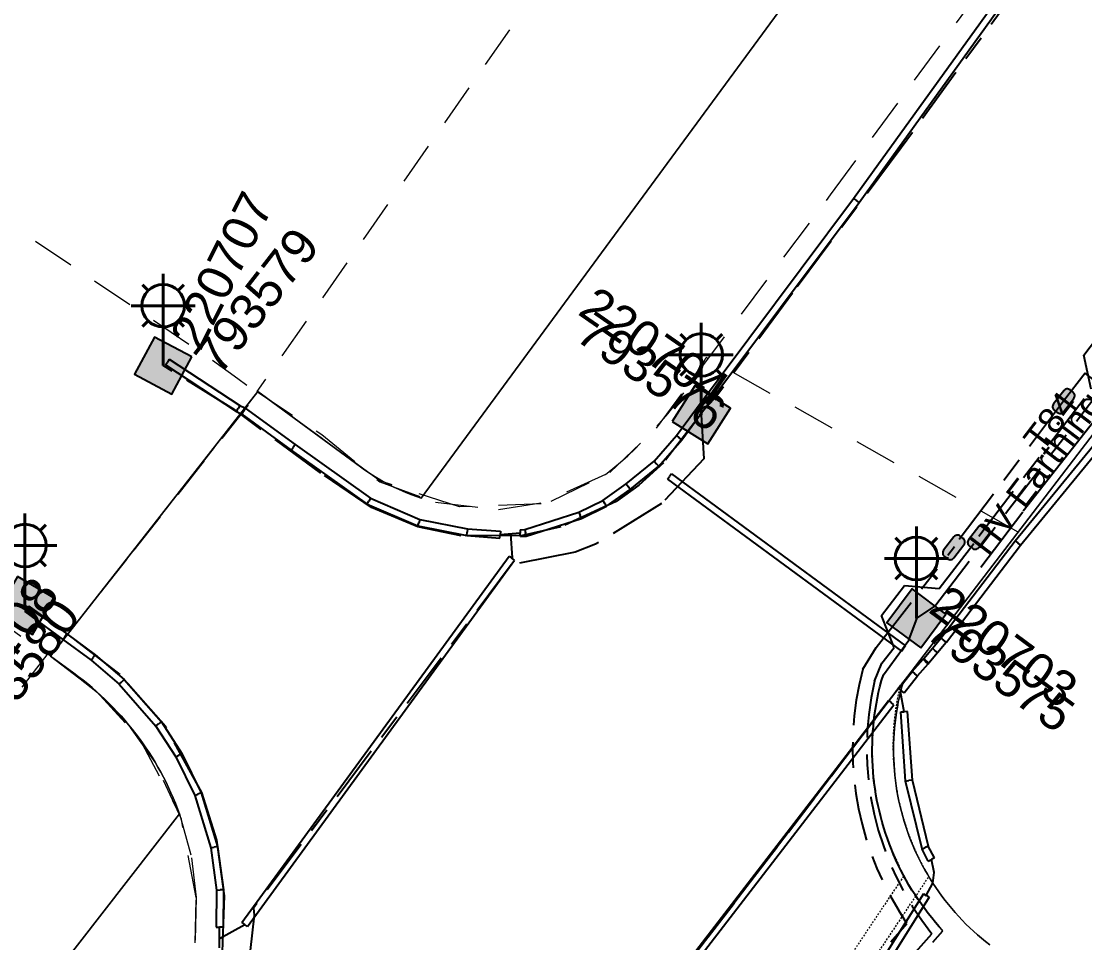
# Model space of a CAD drawing. Header units: metres. Extents: x 302931 to 308644, y 6253878 to 6257414.
# Drawn here: x 307155 to 307229.8, y 6254890.5 to 6254955.3 of the extents above; entities that cross this region are included whole.
import ezdxf
from ezdxf.enums import TextEntityAlignment as Align

# ---------------------------------------------------------------- set-up
doc = ezdxf.new("R2010")
doc.units = ezdxf.units.M
for name, pattern in [('Cable Exist UG', [8.2, 4, -1.2, 1.8, -1.2]), ('Dash', [5, 3, -2]), ('HIDDEN', [0.375, 0.25, -0.125]), ('HIDDEN2', [0.1875, 0.125, -0.0625])]:
    doc.linetypes.add(name, pattern=pattern)
doc.layers.get('0').update_dxf_attribs({"color": 6})
for name, color, linetype, lineweight in [('Cadastre Developer_SP_EXT', 9, 'Continuous', 5), ('Cadastre Land Parcels_SP_EXT', 9, 'Continuous', 5), ('Cadastre Other Property_SP_EXT', 9, 'HIDDEN', 5), ('Cadastre Roads_SP_EXT', 9, 'Continuous', 5)]:
    doc.layers.add(name, color=color, linetype=linetype, lineweight=lineweight)
for name, color, linetype in [('Duct_SP_EXT', 7, 'Continuous'), ('Equip_HV_EXT', 7, 'Continuous'), ('Equip_LV_EXT', 7, 'Continuous'), ('Equip_SP_SL_EXT', 7, 'Continuous'), ('Mains_HV_EXT', 7, 'Continuous'), ('Mains_LV_EXT', 7, 'Continuous'), ('Mains_SL_EXT', 7, 'Continuous'), ('SupportsUG_SP_LV_SL_EXT', 7, 'Continuous'), ('Trench_SP_EXT', 7, 'Continuous')]:
    doc.layers.add(name, color=color, linetype=linetype)
doc.styles.add('COLUMN_LABEL', font='arial.ttf')
doc.styles.add('iecARIAL', font='arial.ttf', dxfattribs={"height": 2})
doc.styles.add('POLE_LABEL', font='arial.ttf')
doc.styles.get("Standard").update_dxf_attribs({"font": 'arial.ttf'})
doc.linetypes.add('Cable E UG', pattern='A,6,-0.5,["E",Standard,S=1.7,R=0,X=0.5,Y=-1],-2.9', length=9.4)

# ---------------------------------------------------------------- blocks, each defined once
blk = doc.blocks.new('COLUMN_EXT')
blk.add_hatch(color=256).paths.add_polyline_path([(-1.485, 1.485), (-1.485, -1.485), (1.485, -1.485), (1.485, 1.485)])
blk.add_lwpolyline([(-1.485, -1.485), (1.485, -1.485), (1.485, 1.485), (-1.485, 1.485)], close=True)
for tag, height, style, flags, p in [('ASSET_NUM', 2.5, 'COLUMN_LABEL', 8, (2, 2)), ('STRUCTURE_PLANT_NUMBER', 0.2, 'POLE_LABEL', 9, (1.813, 0.031)), ('STREET_CODE', 0.2, 'COLUMN_LABEL', 9, (1.813, -0.2))]:
    blk.add_attdef(tag, text='', height=height, dxfattribs=dict(style=style, flags=flags)).set_placement(p, align=Align.MIDDLE_LEFT)
at = {"flags": 9}
for tag, p in [('OWNED_BY', (1.813, -0.6)), ('STATE', (1.813, -0.8)), ('COLUMN_TYPE', (1.813, -0.4)), ('USAGE', (1.813, -1)), ('LEGEND', (1.813, -1.2)), ('LOCATION', (1.813, -1.4)), ('STREETNAME', (1.813, -1.6)), ('SUBURB', (1.813, -1.8)), ('NOTES', (1.813, -2))]:
    blk.add_attdef(tag, text='', height=0.2, dxfattribs=at).set_placement(p, align=Align.MIDDLE_LEFT)
at = {"flags": 1}
blk.add_attdef('Z', (1.813, -2.351), '', height=0.2, dxfattribs=at)
blk = doc.blocks.new('SL_LANTERN_EXT')
at = {"lineweight": 40}
for p, q in [((0, 1.968), (0, 6.468)), ((-1.459, 5.676), (-1.061, 5.278)), ((1.458, 5.676), (1.06, 5.278)), ((-2.25, 4.218), (2.25, 4.218)), ((-1.459, 2.759), (-1.061, 3.157)), ((1.458, 2.759), (1.06, 3.157)), ((0, 0), (0, 2.721))]:
    blk.add_line(p, q, dxfattribs=at)
blk.add_circle((0, 4.218), 1.5, dxfattribs=at)
at = {"style": 'iecARIAL', "flags": 8}
blk.add_attdef('ASSET_NUM', (1.5, 1.5), '', height=2.5, dxfattribs=at)
for tag, p, height, flags in [('CONSTRUCTED_VOLTAGE', (0.981, -0.653), 0.2, 9), ('CONTROL_TYPE', (0.981, -0.853), 0.2, 9), ('OPERATING_VOLTAGE', (0.981, -1.653), 0.2, 9), ('LANTERN_PURPOSE', (0.981, -1.053), 0.2, 9), ('LANTERN_TYPE', (0.981, -1.253), 0.2, 9), ('NO_PHASES', (0.981, -1.453), 0.2, 9), ('LNUMBER', (2.181, -3.253), 2.5, 8), ('ORIENTATION', (0.981, -1.853), 0.2, 9), ('OWNED_BY', (0.981, -2.053), 0.2, 9), ('STATE', (0.981, -2.253), 0.2, 9), ('CEXIST', (0.981, -2.653), 0.2, 9), ('CNEW', (0.981, -2.853), 0.2, 9), ('CNUMBER', (0.981, -3.053), 0.2, 9), ('USAGE', (0.981, -2.453), 0.2, 9), ('CREMOVE', (0.981, -3.253), 0.2, 9), ('CREPLACE', (0.981, -3.453), 0.2, 9), ('LKINGHEIGHT', (0.981, -3.653), 0.2, 9), ('LBRACKET', (0.981, -3.853), 0.2, 9), ('LBRACKETVOCAB', (0.981, -4.053), 0.2, 9), ('LCATEGORY', (0.981, -4.253), 0.2, 9), ('LCHARGE1', (0.981, -4.453), 0.2, 9), ('LCHARGE1PERCENT', (0.981, -4.653), 0.2, 9), ('LCHARGE2', (0.981, -4.853), 0.2, 9), ('LCHARGE2PERCENT', (0.981, -5.053), 0.2, 9), ('LCHARGE3', (0.981, -5.253), 0.2, 9), ('LCHARGE3PERCENT', (0.981, -5.453), 0.2, 9), ('LEXIST', (0.981, -5.653), 0.2, 9), ('LLAMP', (0.981, -5.853), 0.2, 9), ('LLAMPVOCAB', (0.981, -6.053), 0.2, 9), ('LMAST', (0.981, -6.253), 0.2, 9), ('LMASTVOCAB', (0.981, -6.453), 0.2, 9), ('LNEW', (0.981, -6.653), 0.2, 9), ('LANTNUMBER', (0.981, -6.853), 0.2, 9), ('LOUTREACH', (0.981, -7.253), 0.2, 9), ('LOUTREACHVOCAB', (0.981, -7.453), 0.2, 9), ('LRATECODE', (0.981, -7.653), 0.2, 9), ('LREMOVE', (0.981, -7.853), 0.2, 9), ('LREPLACE', (0.981, -8.053), 0.2, 9), ('LTYPE', (0.981, -8.253), 0.2, 9), ('LTYPEVOCAB', (0.981, -8.453), 0.2, 9), ('LEGEND', (0.981, -8.653), 0.2, 9), ('LOCATION', (0.981, -8.853), 0.2, 9), ('NOTES', (0.981, -9.053), 0.2, 9), ('STREETNAME', (0.981, -9.253), 0.2, 9), ('SUBURB', (0.981, -9.453), 0.2, 1)]:
    blk.add_attdef(tag, p, '', height=height, dxfattribs=dict(flags=flags))
blk = doc.blocks.new('HV_STJ_EXT')
h = blk.add_hatch(color=256)
edge = h.paths.add_edge_path()
edge.add_ellipse((-0.586, 0.131), major_axis=(0.226, 0.226), ratio=1, start_angle=44.99996, end_angle=135)
edge.add_line((-0.906, 0.131), (-0.906, -0.131))
edge.add_ellipse((-0.586, -0.131), major_axis=(0.226, 0.226), ratio=1, start_angle=134.99996, end_angle=225)
edge.add_line((-0.586, -0.451), (0.586, -0.451))
edge.add_ellipse((0.586, -0.131), major_axis=(-0.226, 0.226), ratio=1, start_angle=134.99996, end_angle=225)
edge.add_line((0.906, -0.131), (0.906, 0.131))
edge.add_ellipse((0.586, 0.131), major_axis=(-0.226, 0.226), ratio=1, start_angle=224.99996, end_angle=315)
edge.add_line((0.586, 0.451), (-0.586, 0.451))
blk.add_lwpolyline([(-0.906, 0.131), (-0.906, -0.131, 0.414214), (-0.586, -0.451), (0.586, -0.451, 0.414214), (0.906, -0.131), (0.906, 0.131, 0.414214), (0.586, 0.451), (-0.586, 0.451, 0.414214)], format="xyb", close=True)
for tag, flags, p in [('ORIENTATION', 9, (1.5, 0)), ('Z', 1, (1.5, -0.8)), ('USAGE', 9, (1.5, -0.2)), ('LEGEND', 9, (1.5, -0.4)), ('NOTES', 9, (1.5, -0.6))]:
    blk.add_attdef(tag, text='', height=0.2, dxfattribs=dict(flags=flags)).set_placement(p, align=Align.MIDDLE_LEFT)
blk = doc.blocks.new('LV_STJ_EXT')
h = blk.add_hatch(color=256)
edge = h.paths.add_edge_path()
edge.add_ellipse((-0.586, 0.131), major_axis=(0.226, 0.226), ratio=1, start_angle=44.99996, end_angle=135)
edge.add_line((-0.906, 0.131), (-0.906, -0.131))
edge.add_ellipse((-0.586, -0.131), major_axis=(0.226, 0.226), ratio=1, start_angle=134.99996, end_angle=225)
edge.add_line((-0.586, -0.451), (0.586, -0.451))
edge.add_ellipse((0.586, -0.131), major_axis=(-0.226, 0.226), ratio=1, start_angle=134.99996, end_angle=225)
edge.add_line((0.906, -0.131), (0.906, 0.131))
edge.add_ellipse((0.586, 0.131), major_axis=(-0.226, 0.226), ratio=1, start_angle=224.99996, end_angle=315)
edge.add_line((0.586, 0.451), (-0.586, 0.451))
blk.add_lwpolyline([(-0.906, 0.131), (-0.906, -0.131, 0.414214), (-0.586, -0.451), (0.586, -0.451, 0.414214), (0.906, -0.131), (0.906, 0.131, 0.414214), (0.586, 0.451), (-0.586, 0.451, 0.414214)], format="xyb", close=True)
at = {"flags": 1}
blk.add_attdef('Z', (0, 0), '', height=0.2, dxfattribs=at)
at = {"flags": 9}
for tag, p in [('ORIENTATION', (0, 0)), ('USAGE', (0, -0.2)), ('LEGEND', (0, -0.4)), ('NOTES', (0, -0.6))]:
    blk.add_attdef(tag, text='', height=0.2, dxfattribs=at).set_placement(p, align=Align.MIDDLE_LEFT)

msp = doc.modelspace()

# ---------------------------------------------------------------- linework, layer by layer
at = {"layer": 'Cadastre Developer_SP_EXT', "linetype": 'Dash', "flags": 128}
msp.add_lwpolyline([(307273.176, 6255293.245), (307277.256, 6255322.961), (307270.431, 6255323.541), (307264.449, 6255324.246), (307260.329, 6255323.879), (307250.795, 6255322.81), (307239.233, 6255323.38), (307232.143, 6255324.287), (307188.667, 6255330.247), (307188.667, 6255330.247), (307187.223, 6255330.501), (307178.166, 6255331.764), (307171.668, 6255332.557), (307161.409, 6255334.186), (307149.234, 6255336.295), (307145.411, 6255338.605), (307141.202, 6255342.598), (307135.553, 6255347.787), (307129.68, 6255349.826), (307123.55, 6255350.479), (307115.224, 6255348.789), (307111.483, 6255346.255), (307107.272, 6255343.254), (307103.879, 6255339.134), (307100.904, 6255332.819), (307100.25, 6255326.908), (307101.489, 6255319.945), (307103.404, 6255315.65), (307107.016, 6255310.29), (307108.572, 6255302.078), (307108.465, 6255299.429), (307099.775, 6255234.621), (307098.81, 6255227.741), (307091.569, 6255171.984), (307089.034, 6255153.641), (307079.018, 6255079.297), (307074.914, 6255050.454), (307071.052, 6255020.403), (307069.965, 6255010.266), (307070.569, 6255000.852), (307072.379, 6254991.197), (307075.759, 6254981.663), (307080.224, 6254972.973), (307085.775, 6254965.128), (307093.138, 6254957.405), (307096.275, 6254954.267), (307102.793, 6254949.681), (307117.577, 6254939.122), (307155.383, 6254911.729), (307157.061, 6254910.656), (307157.061, 6254910.656), (307171.635, 6254929.125), (307170.226, 6254930.155), (307168.015, 6254931.748), (307141.051, 6254949.86), (307126.628, 6254959.275), (307116.008, 6254966.517), (307106.714, 6254973.397), (307100.681, 6254980.397), (307095.973, 6254988.361), (307092.112, 6254999.344), (307091.75, 6255011.654), (307092.595, 6255019.136), (307096.457, 6255047.98), (307104.663, 6255107.358), (307112.869, 6255169.27), (307121.077, 6255232.267), (307130.007, 6255297.317), (307130.732, 6255301.42), (307132.783, 6255306.247), (307136.887, 6255310.351), (307139.783, 6255312.282), (307143.887, 6255313.488), (307152.697, 6255313.247), (307172.489, 6255310.471), (307238.081, 6255302.083), (307245.564, 6255300.151), (307251.96, 6255297.014), (307260.04, 6255294.546), (307273.176, 6255293.245)], close=True, dxfattribs=at)
at = {"layer": 'Cadastre Developer_SP_EXT', "linetype": 'Dash'}
for points in [[(307240.597, 6255065.826, -0.108223), (307208.682, 6254983.157), (307208.682, 6254983.157), (307201.356, 6254971.646), (307192.2, 6254958.827), (307171.57, 6254929.255), (307171.57, 6254929.255), (307176.143, 6254926.228), (307176.143, 6254926.228), (307180.213, 6254922.91), (307184.136, 6254921.471), (307188.584, 6254920.947), (307192.289, 6254921.554), (307196.412, 6254923.552), (307199.682, 6254926.691), (307211.942, 6254943.106), (307224.343, 6254960.036), (307224.343, 6254960.036, 0.129274), (307269.714, 6255084.985)], [(307197.255, 6254882.918), (307209, 6254898.216), (307216.932, 6254908.67), (307217.304, 6254909.141), (307217.607, 6254909.494), (307218.026, 6254910.058), (307218.026, 6254910.058), (307225.157, 6254919.373), (307225.157, 6254919.373), (307203.199, 6254931.644), (307203.199, 6254931.644, -0.098098), (307196.092, 6254923.413), (307196.092, 6254923.413), (307191.569, 6254921.359), (307185.839, 6254921.138), (307180.213, 6254922.975), (307171.635, 6254929.257), (307157.049, 6254910.635), (307160.278, 6254908.15), (307163.285, 6254904.855), (307166.122, 6254899.537), (307166.967, 6254896.443), (307167.3, 6254893.659), (307167.213, 6254890.457)]]:
    msp.add_lwpolyline(points, format="xyb", dxfattribs=at)
msp.add_lwpolyline([(307070.29, 6254751.501), (307093.311, 6254784.988), (307124.182, 6254827.368), (307155.051, 6254867.13), (307164.983, 6254882.591), (307166.562, 6254886.992), (307167.213, 6254890.457), (307167.3, 6254893.659), (307166.256, 6254899.157), (307164.404, 6254903.172), (307162.537, 6254905.814), (307160.343, 6254908.053), (307156.852, 6254910.822), (307106.654, 6254845.812), (307073.43, 6254805.523), (307055.968, 6254781.757)], dxfattribs=at)
at = {"layer": 'Cadastre Land Parcels_SP_EXT', "linetype": 'Continuous'}
for points in [[(307137.212, 6254862.345), (307166.123, 6254899.538), (307165.983, 6254899.914), (307165.837, 6254900.289), (307165.683, 6254900.661), (307165.521, 6254901.028), (307165.353, 6254901.395), (307165.178, 6254901.757), (307164.995, 6254902.117), (307164.805, 6254902.472), (307164.608, 6254902.824), (307164.404, 6254903.173), (307164.194, 6254903.518), (307163.977, 6254903.858), (307163.753, 6254904.195), (307163.523, 6254904.527), (307163.285, 6254904.855), (307163.042, 6254905.179), (307162.793, 6254905.499), (307162.537, 6254905.813), (307162.275, 6254906.123), (307162.007, 6254906.428), (307161.732, 6254906.729), (307161.453, 6254907.023), (307161.167, 6254907.314), (307160.877, 6254907.598), (307160.58, 6254907.877), (307160.278, 6254908.15), (307159.971, 6254908.419), (307159.658, 6254908.682), (307159.34, 6254908.938), (307159.017, 6254909.188), (307158.69, 6254909.433), (307157.049, 6254910.636), (307171.635, 6254929.256), (307178.855, 6254923.96), (307179.135, 6254923.76), (307179.419, 6254923.566), (307179.708, 6254923.377), (307180, 6254923.196), (307180.298, 6254923.022), (307180.599, 6254922.855), (307180.905, 6254922.694), (307181.214, 6254922.54), (307181.526, 6254922.393), (307181.843, 6254922.251), (307182.162, 6254922.119), (307182.484, 6254921.993), (307182.809, 6254921.874), (307183.138, 6254921.761), (307210.016, 6254958.349)], [(307238.171, 6254936.368), (307217.082, 6254908.826), (307216.966, 6254908.487), (307216.873, 6254908.127), (307216.789, 6254907.766), (307216.713, 6254907.405), (307216.645, 6254907.04), (307216.583, 6254906.676), (307216.531, 6254906.309), (307216.486, 6254905.942), (307216.448, 6254905.574), (307216.419, 6254905.205), (307216.397, 6254904.836), (307216.384, 6254904.466), (307216.378, 6254904.097), (307216.38, 6254903.727), (307216.391, 6254903.357), (307216.409, 6254902.988), (307216.435, 6254902.619), (307216.469, 6254902.251), (307216.51, 6254901.884), (307216.561, 6254901.518), (307216.618, 6254901.153), (307216.683, 6254900.789), (307216.756, 6254900.427), (307216.838, 6254900.067), (307216.926, 6254899.707), (307217.023, 6254899.351), (307217.126, 6254898.996), (307217.238, 6254898.644), (307217.356, 6254898.293), (307217.483, 6254897.946), (307217.618, 6254897.602), (307217.758, 6254897.261), (307217.907, 6254896.922), (307218.063, 6254896.587), (307218.226, 6254896.255), (307218.396, 6254895.927), (307218.573, 6254895.602), (307218.757, 6254895.282), (307218.948, 6254894.966), (307219.147, 6254894.652), (307219.351, 6254894.344), (307219.561, 6254894.04), (307219.779, 6254893.741), (307220.003, 6254893.445), (307220.233, 6254893.157), (307220.468, 6254892.872), (307220.712, 6254892.591), (307220.96, 6254892.317), (307221.215, 6254892.048), (307221.475, 6254891.783), (307221.739, 6254891.525), (307222.011, 6254891.273), (307222.287, 6254891.025), (307222.569, 6254890.785), (307222.856, 6254890.549), (307223.148, 6254890.321)], [(307223.148, 6254890.321), (307222.856, 6254890.549), (307222.569, 6254890.785), (307222.287, 6254891.025), (307222.011, 6254891.273), (307221.739, 6254891.525), (307221.475, 6254891.783), (307221.215, 6254892.048), (307220.96, 6254892.317), (307220.712, 6254892.591), (307220.468, 6254892.872), (307220.233, 6254893.157), (307220.003, 6254893.445), (307219.779, 6254893.741), (307219.561, 6254894.04), (307219.351, 6254894.344), (307219.147, 6254894.652), (307218.948, 6254894.966), (307218.757, 6254895.282), (307218.573, 6254895.602), (307218.396, 6254895.927), (307218.226, 6254896.255), (307218.063, 6254896.587), (307217.907, 6254896.922), (307217.758, 6254897.261), (307217.618, 6254897.602), (307217.483, 6254897.946), (307217.356, 6254898.293), (307217.238, 6254898.644), (307217.126, 6254898.996), (307217.023, 6254899.351), (307216.926, 6254899.707), (307216.838, 6254900.067), (307216.756, 6254900.427), (307216.683, 6254900.789), (307216.618, 6254901.153), (307216.561, 6254901.518), (307216.51, 6254901.884), (307216.469, 6254902.251), (307216.435, 6254902.619), (307216.409, 6254902.988), (307216.391, 6254903.357), (307216.38, 6254903.727), (307216.378, 6254904.097), (307216.384, 6254904.466), (307216.397, 6254904.836), (307216.419, 6254905.205), (307216.448, 6254905.574), (307216.486, 6254905.942), (307216.531, 6254906.309), (307216.583, 6254906.676), (307216.645, 6254907.04), (307216.713, 6254907.405), (307216.789, 6254907.766), (307216.873, 6254908.127), (307216.966, 6254908.487), (307217.082, 6254908.826), (307191.196, 6254875.021)]]:
    msp.add_lwpolyline(points, dxfattribs=at)
at = {"layer": 'Cadastre Other Property_SP_EXT', "linetype": 'HIDDEN2'}
msp.add_lwpolyline([(307206.653, 6254876.802), (307218.856, 6254895.109), (307218.856, 6254895.109, -0.1957), (307216.842, 6254908.595), (307216.842, 6254908.595), (307214.994, 6254906.097), (307214.994, 6254906.097), (307214.954, 6254905.711), (307214.922, 6254905.307), (307214.899, 6254904.907), (307214.884, 6254904.505), (307214.878, 6254904.105), (307214.88, 6254903.702), (307214.892, 6254903.298), (307214.912, 6254902.898), (307214.94, 6254902.498), (307214.977, 6254902.098), (307215.022, 6254901.697), (307215.077, 6254901.299), (307215.139, 6254900.904), (307215.21, 6254900.509), (307215.289, 6254900.114), (307215.378, 6254899.722), (307215.474, 6254899.331), (307215.579, 6254898.944), (307215.691, 6254898.56), (307215.812, 6254898.177), (307215.941, 6254897.796), (307216.08, 6254897.416), (307217.077, 6254895.145), (307205.218, 6254877.397)], format="xyb", dxfattribs=at)
at = {"layer": 'Cadastre Roads_SP_EXT', "linetype": 'Continuous'}
for points in [[(307210.016, 6254958.349), (307183.138, 6254921.761), (307182.809, 6254921.874), (307182.484, 6254921.993), (307182.162, 6254922.119), (307181.843, 6254922.251), (307181.526, 6254922.393), (307181.214, 6254922.54), (307180.905, 6254922.694), (307180.599, 6254922.855), (307180.298, 6254923.022), (307180, 6254923.196), (307179.708, 6254923.377), (307179.419, 6254923.566), (307179.135, 6254923.76), (307178.855, 6254923.96), (307171.635, 6254929.256), (307157.049, 6254910.636), (307158.69, 6254909.433), (307159.017, 6254909.188), (307159.34, 6254908.938), (307159.658, 6254908.682), (307159.971, 6254908.419), (307160.278, 6254908.15), (307160.58, 6254907.877), (307160.876, 6254907.598), (307161.167, 6254907.314), (307161.453, 6254907.023), (307161.732, 6254906.729), (307162.007, 6254906.428), (307162.275, 6254906.123), (307162.537, 6254905.813), (307162.793, 6254905.499), (307163.042, 6254905.179), (307163.285, 6254904.855), (307163.522, 6254904.527), (307163.753, 6254904.195), (307163.977, 6254903.858), (307164.194, 6254903.517), (307164.404, 6254903.173), (307164.608, 6254902.824), (307164.805, 6254902.472), (307164.995, 6254902.117), (307165.178, 6254901.757), (307165.353, 6254901.395), (307165.522, 6254901.028), (307165.683, 6254900.661), (307165.837, 6254900.289), (307165.983, 6254899.914), (307166.123, 6254899.538), (307137.212, 6254862.345)], [(307191.196, 6254875.021), (307217.082, 6254908.826), (307238.171, 6254936.368), (307239.07, 6254937.575), (307239.964, 6254938.789), (307240.85, 6254940.006), (307241.731, 6254941.228), (307242.605, 6254942.455), (307243.473, 6254943.686), (307244.335, 6254944.922), (307245.19, 6254946.163), (307246.038, 6254947.407), (307246.878, 6254948.656), (307247.713, 6254949.911), (307248.541, 6254951.169), (307249.363, 6254952.43), (307250.178, 6254953.698), (307250.987, 6254954.968), (307251.788, 6254956.245)]]:
    msp.add_lwpolyline(points, dxfattribs=at)
at = {"layer": 'Duct_SP_EXT'}
for p, q in [((307213.566, 6254942.839), (307224.64, 6254958.225)), ((307213.953, 6254942.555), (307225.032, 6254957.947)), ((307202.507, 6254928.066), (307213.566, 6254942.839)), ((307202.891, 6254927.778), (307213.953, 6254942.555)), ((307213.566, 6254942.839), (307213.76, 6254942.697)), ((307213.953, 6254942.555), (307213.76, 6254942.697)), ((307165.139, 6254931.13), (307165.271, 6254931.33)), ((307165.403, 6254931.53), (307165.271, 6254931.33)), ((307165.403, 6254931.53), (307170.357, 6254928.269)), ((307165.139, 6254931.13), (307170.126, 6254927.846)), ((307170.126, 6254927.846), (307170.241, 6254928.057)), ((307170.126, 6254927.846), (307170.532, 6254927.666)), ((307170.357, 6254928.269), (307170.241, 6254928.057)), ((307170.357, 6254928.269), (307170.727, 6254928.104)), ((307170.508, 6254927.676), (307170.629, 6254927.885)), ((307170.532, 6254927.666), (307170.508, 6254927.676)), ((307170.508, 6254927.676), (307173.97, 6254925.137)), ((307170.532, 6254927.666), (307170.629, 6254927.885)), ((307170.727, 6254928.104), (307170.629, 6254927.885)), ((307170.75, 6254928.094), (307170.629, 6254927.885)), ((307170.727, 6254928.104), (307170.75, 6254928.094)), ((307170.75, 6254928.094), (307174.251, 6254925.526)), ((307201.093, 6254926.159), (307202.506, 6254928.065)), ((307201.467, 6254925.859), (307202.892, 6254927.779)), ((307202.506, 6254928.065), (307202.699, 6254927.922)), ((307202.507, 6254928.066), (307202.699, 6254927.922)), ((307202.891, 6254927.778), (307202.699, 6254927.922)), ((307202.892, 6254927.779), (307202.699, 6254927.922)), ((307199.53, 6254924.351), (307201.093, 6254926.159)), ((307201.093, 6254926.159), (307201.28, 6254926.009)), ((307174.251, 6254925.526), (307174.111, 6254925.332)), ((307174.251, 6254925.526), (307179.574, 6254921.757)), ((307199.864, 6254924.004), (307201.467, 6254925.859)), ((307201.467, 6254925.859), (307201.28, 6254926.009)), ((307224.936, 6254918.756), (307230.398, 6254925.414)), ((307173.97, 6254925.137), (307174.111, 6254925.332)), ((307173.97, 6254925.137), (307179.337, 6254921.336)), ((307225.313, 6254918.458), (307230.769, 6254925.11)), ((307197.551, 6254922.76), (307199.53, 6254924.351)), ((307197.84, 6254922.377), (307199.864, 6254924.004)), ((307199.53, 6254924.351), (307199.697, 6254924.178)), ((307199.864, 6254924.004), (307199.697, 6254924.178)), ((307200.469, 6254923.091), (307200.611, 6254923.284)), ((307200.469, 6254923.091), (307216.937, 6254910.985)), ((307200.753, 6254923.478), (307200.611, 6254923.284)), ((307200.753, 6254923.478), (307217.222, 6254911.372)), ((307195.917, 6254921.598), (307197.551, 6254922.76)), ((307196.163, 6254921.185), (307197.84, 6254922.377)), ((307197.551, 6254922.76), (307197.696, 6254922.568)), ((307197.84, 6254922.377), (307197.696, 6254922.568)), ((307179.574, 6254921.757), (307179.455, 6254921.546)), ((307179.574, 6254921.757), (307183.047, 6254920.261)), ((307194.225, 6254920.77), (307195.917, 6254921.598)), ((307195.917, 6254921.598), (307196.04, 6254921.392)), ((307179.337, 6254921.336), (307179.455, 6254921.546)), ((307179.337, 6254921.336), (307182.905, 6254919.8)), ((307194.405, 6254920.323), (307196.163, 6254921.185)), ((307196.163, 6254921.185), (307196.04, 6254921.392)), ((307183.047, 6254920.261), (307182.976, 6254920.03)), ((307183.047, 6254920.261), (307186.402, 6254919.603)), ((307190.437, 6254919.553), (307194.225, 6254920.77)), ((307190.53, 6254919.078), (307194.405, 6254920.323)), ((307194.225, 6254920.77), (307194.315, 6254920.546)), ((307194.405, 6254920.323), (307194.315, 6254920.546)), ((307182.905, 6254919.8), (307182.976, 6254920.03)), ((307182.905, 6254919.8), (307186.337, 6254919.126)), ((307186.337, 6254919.126), (307186.369, 6254919.365)), ((307186.402, 6254919.603), (307186.369, 6254919.365)), ((307186.402, 6254919.603), (307188.711, 6254919.422)), ((307188.711, 6254919.422), (307188.693, 6254919.183)), ((307190.086, 6254919.527), (307190.437, 6254919.553)), ((307190.086, 6254919.527), (307190.104, 6254919.288)), ((307190.437, 6254919.553), (307190.484, 6254919.316)), ((307186.337, 6254919.126), (307188.674, 6254918.944)), ((307188.674, 6254918.944), (307188.693, 6254919.183)), ((307190.121, 6254919.048), (307190.104, 6254919.288)), ((307190.121, 6254919.048), (307190.53, 6254919.078)), ((307190.53, 6254919.078), (307190.484, 6254919.316)), ((307219.711, 6254911.911), (307224.936, 6254918.756)), ((307224.936, 6254918.756), (307225.124, 6254918.607)), ((307225.313, 6254918.458), (307225.124, 6254918.607)), ((307220.093, 6254911.62), (307225.313, 6254918.458)), ((307170.512, 6254891.887), (307189.314, 6254917.68)), ((307170.9, 6254891.604), (307189.702, 6254917.397)), ((307189.314, 6254917.68), (307189.508, 6254917.538)), ((307189.702, 6254917.397), (307189.508, 6254917.538)), ((307155.517, 6254914.157), (307155.376, 6254913.964)), ((307155.517, 6254914.157), (307158.196, 6254912.201)), ((307155.234, 6254913.77), (307155.376, 6254913.964)), ((307155.234, 6254913.77), (307157.913, 6254911.813)), ((307157.913, 6254911.813), (307158.055, 6254912.007)), ((307157.913, 6254911.813), (307158.055, 6254912.007)), ((307158.196, 6254912.201), (307158.055, 6254912.007)), ((307158.196, 6254912.2), (307158.055, 6254912.007)), ((307158.196, 6254912.201), (307158.196, 6254912.2)), ((307158.196, 6254912.2), (307160.196, 6254910.729)), ((307219.108, 6254911.194), (307219.718, 6254911.92)), ((307219.711, 6254911.911), (307219.902, 6254911.766)), ((307219.718, 6254911.92), (307219.902, 6254911.766)), ((307157.913, 6254911.813), (307157.913, 6254911.813)), ((307157.913, 6254911.813), (307159.897, 6254910.353)), ((307216.937, 6254910.985), (307217.08, 6254911.178)), ((307217.222, 6254911.372), (307217.08, 6254911.178)), ((307218.498, 6254910.472), (307219.108, 6254911.194)), ((307219.108, 6254911.194), (307219.292, 6254911.04)), ((307219.475, 6254910.885), (307220.086, 6254911.611)), ((307220.086, 6254911.611), (307219.902, 6254911.766)), ((307220.093, 6254911.62), (307219.902, 6254911.766)), ((307159.897, 6254910.353), (307160.047, 6254910.541)), ((307160.196, 6254910.729), (307160.047, 6254910.541)), ((307160.196, 6254910.729), (307162.222, 6254908.996)), ((307217.691, 6254909.552), (307218.452, 6254910.419)), ((307218.452, 6254910.419), (307218.5, 6254910.474)), ((307218.452, 6254910.419), (307218.632, 6254910.26)), ((307218.5, 6254910.474), (307218.498, 6254910.472)), ((307218.498, 6254910.472), (307218.68, 6254910.315)), ((307218.5, 6254910.474), (307218.68, 6254910.315)), ((307218.862, 6254910.158), (307219.475, 6254910.885)), ((307219.475, 6254910.885), (307219.292, 6254911.04)), ((307159.897, 6254910.353), (307161.884, 6254908.654)), ((307218.06, 6254909.246), (307218.812, 6254910.102)), ((307218.812, 6254910.102), (307218.632, 6254910.26)), ((307218.86, 6254910.156), (307218.68, 6254910.315)), ((307218.862, 6254910.158), (307218.68, 6254910.315)), ((307218.812, 6254910.102), (307218.86, 6254910.156)), ((307218.86, 6254910.156), (307218.862, 6254910.158)), ((307162.222, 6254908.996), (307162.053, 6254908.825)), ((307162.222, 6254908.996), (307164.845, 6254906.009)), ((307216.753, 6254908.352), (307217.691, 6254909.552)), ((307217.132, 6254908.057), (307218.06, 6254909.246)), ((307217.691, 6254909.552), (307217.875, 6254909.399)), ((307218.06, 6254909.246), (307217.875, 6254909.399)), ((307161.884, 6254908.654), (307162.053, 6254908.825)), ((307161.884, 6254908.654), (307164.462, 6254905.718)), ((307216.753, 6254908.352), (307216.943, 6254908.204)), ((307217.132, 6254908.057), (307216.943, 6254908.204)), ((307190.087, 6254873.845), (307216.026, 6254907.515)), ((307216.026, 6254907.515), (307216.216, 6254907.368)), ((307190.467, 6254873.552), (307216.407, 6254907.222)), ((307216.407, 6254907.222), (307216.216, 6254907.368)), ((307216.883, 6254906.707), (307217.123, 6254906.724)), ((307217.223, 6254901.844), (307216.883, 6254906.707)), ((307217.362, 6254906.741), (307217.123, 6254906.724)), ((307217.699, 6254901.918), (307217.362, 6254906.741)), ((307164.845, 6254906.009), (307164.653, 6254905.864)), ((307164.845, 6254906.009), (307166.293, 6254903.786)), ((307164.462, 6254905.718), (307164.653, 6254905.864)), ((307164.462, 6254905.718), (307165.874, 6254903.55)), ((307165.874, 6254903.55), (307166.084, 6254903.668)), ((307166.293, 6254903.786), (307166.084, 6254903.668)), ((307166.293, 6254903.786), (307167.638, 6254901.011)), ((307165.874, 6254903.55), (307167.19, 6254900.836)), ((307217.223, 6254901.844), (307217.461, 6254901.881)), ((307218.382, 6254897.081), (307217.223, 6254901.844)), ((307217.699, 6254901.918), (307217.461, 6254901.881)), ((307218.835, 6254897.249), (307217.699, 6254901.918)), ((307167.19, 6254900.836), (307167.414, 6254900.924)), ((307167.19, 6254900.836), (307168.316, 6254897.136)), ((307167.638, 6254901.011), (307167.414, 6254900.924)), ((307167.638, 6254901.011), (307168.787, 6254897.24)), ((307168.316, 6254897.136), (307168.552, 6254897.188)), ((307168.316, 6254897.136), (307168.733, 6254894.166)), ((307168.787, 6254897.24), (307168.552, 6254897.188)), ((307168.787, 6254897.24), (307169.213, 6254894.197)), ((307218.382, 6254897.081), (307218.609, 6254897.165)), ((307218.395, 6254897.056), (307218.382, 6254897.081)), ((307218.395, 6254897.056), (307218.609, 6254897.165)), ((307218.823, 6254896.216), (307218.395, 6254897.056)), ((307218.822, 6254897.274), (307218.609, 6254897.165)), ((307218.835, 6254897.249), (307218.609, 6254897.165)), ((307219.251, 6254896.434), (307218.822, 6254897.274)), ((307218.822, 6254897.274), (307218.835, 6254897.249)), ((307218.823, 6254896.216), (307219.037, 6254896.325)), ((307219.251, 6254896.434), (307219.037, 6254896.325)), ((307168.733, 6254894.166), (307168.708, 6254891.562)), ((307168.733, 6254894.166), (307168.973, 6254894.181)), ((307169.213, 6254894.197), (307168.973, 6254894.181)), ((307169.213, 6254894.197), (307169.188, 6254891.557)), ((307218.475, 6254893.921), (307208.551, 6254878.037)), ((307218.475, 6254893.921), (307218.678, 6254893.794)), ((307218.882, 6254893.667), (307208.958, 6254877.783)), ((307218.882, 6254893.667), (307218.678, 6254893.794)), ((307170.512, 6254891.887), (307170.706, 6254891.745)), ((307170.9, 6254891.604), (307170.706, 6254891.745)), ((307168.708, 6254891.562), (307168.948, 6254891.56)), ((307169.188, 6254891.557), (307168.948, 6254891.56))]:
    msp.add_line(p, q, dxfattribs=at)
at = {"layer": 'Mains_HV_EXT', "linetype": 'Cable Exist UG'}
for points in [[(307238.598, 6254926), (307237.627, 6254924.452), (307229.868, 6254930.554), (307228.349, 6254928.58)], [(307228.349, 6254928.58), (307220.557, 6254918.272)]]:
    msp.add_lwpolyline(points, dxfattribs=at)
at = {"layer": 'Mains_HV_EXT', "linetype": 'Cable E UG'}
for points in [[(307236.586, 6254926.528), (307232.434, 6254929.659), (307225.508, 6254920.836)], [(307225.476, 6254920.772), (307222.518, 6254916.876)]]:
    msp.add_lwpolyline(points, dxfattribs=at)
at = {"layer": 'Mains_HV_EXT', "linetype": 'Cable Exist UG'}
msp.add_lwpolyline([(307312.49, 6254828.19), (307310.554, 6254836.167), (307310.554, 6254836.167, -0.151018), (307266.271, 6254837.228), (307266.271, 6254837.228), (307266.134, 6254837.276), (307265.994, 6254837.316), (307265.994, 6254837.316, -0.120803), (307241.902, 6254851.073), (307241.902, 6254851.073), (307228.796, 6254864.384), (307212.5, 6254877.177), (307212.5, 6254877.177, 0.074693), (307207.446, 6254880.364), (307207.446, 6254880.364), (307217.312, 6254891.831), (307216.741, 6254892.735), (307216.741, 6254892.735, -0.206324), (307214.215, 6254909.712), (307214.215, 6254909.712), (307215.162, 6254911.254), (307220.664, 6254918.349)], format="xyb", dxfattribs=at)
at = {"layer": 'Mains_LV_EXT', "linetype": 'Cable Exist UG'}
msp.add_lwpolyline([(307222.369, 6254919.071), (307230.295, 6254929.428), (307229.779, 6254931.81), (307232.464, 6254935.401), (307237.732, 6254942.528)], dxfattribs=at)
msp.add_lwpolyline([(307215.507, 6254871.112), (307210.592, 6254874.861), (307210.592, 6254874.861, 0.064208), (307206.909, 6254877.309), (307206.909, 6254877.309), (307219.08, 6254891.102), (307219.08, 6254891.102, -0.230099), (307215.037, 6254908.879), (307215.037, 6254908.879), (307215.546, 6254910.146), (307215.546, 6254910.146), (307216.42, 6254911.252), (307215.531, 6254913.498), (307215.531, 6254913.498), (307217.137, 6254915.618), (307219.591, 6254915.393), (307219.591, 6254915.393), (307222.372, 6254919.024)], format="xyb", dxfattribs=at)
at = {"layer": 'Mains_SL_EXT', "linetype": 'Cable Exist UG'}
msp.add_lwpolyline([(307239.314, 6254980.456, -0.016913), (307225.611, 6254958.349), (307225.611, 6254958.349), (307225.597, 6254958.33), (307216.91, 6254946.405), (307209.261, 6254936.187), (307203.944, 6254928.957), (307202.699, 6254927.591)], format="xyb", dxfattribs=at)
for points in [[(307217.985, 6254913.294), (307219.273, 6254914.155), (307219.273, 6254914.155), (307236.974, 6254937.272), (307237.865, 6254938.468), (307238.753, 6254939.675), (307239.636, 6254940.886), (307240.512, 6254942.102), (307241.381, 6254943.323), (307242.244, 6254944.548), (307243.102, 6254945.777), (307243.952, 6254947.011), (307244.795, 6254948.248), (307245.631, 6254949.491), (307246.463, 6254950.739), (307247.286, 6254951.99), (307248.104, 6254953.245), (307248.915, 6254954.506), (307249.719, 6254955.77)], [(307202.765, 6254927.591), (307200.18, 6254924.245), (307198.455, 6254922.659), (307196.863, 6254921.53), (307192.963, 6254919.733), (307190.256, 6254919.137), (307185.952, 6254919.107), (307182.889, 6254919.743), (307179.646, 6254921.096), (307176.073, 6254923.521), (307170.452, 6254927.643), (307170.036, 6254927.946), (307164.973, 6254931.085)], [(307202.846, 6254927.618), (307203.025, 6254924.52), (307203.025, 6254924.52), (307200.042, 6254921.373), (307195.394, 6254918.507), (307193.978, 6254917.96), (307189.475, 6254917.053), (307171.326, 6254892.907), (307171.382, 6254892.398), (307171.382, 6254892.398), (307170.855, 6254887.723), (307169.512, 6254883.042), (307168.348, 6254880.507), (307166.799, 6254878.063), (307164.181, 6254877.172)], [(307164.181, 6254877.172), (307164.516, 6254878.354), (307165.395, 6254879.55), (307165.395, 6254879.55), (307166.733, 6254881.735), (307168.246, 6254885.475), (307169.151, 6254889.817), (307169.298, 6254893.764), (307168.751, 6254897.678), (307167.692, 6254901.036), (307165.154, 6254905.685), (307161.936, 6254909.347), (307157.93, 6254912.432), (307155.245, 6254914.2)], [(307208.251, 6254878.254), (307219.849, 6254891.31), (307219.849, 6254891.31), (307219.589, 6254891.596), (307219.324, 6254891.902), (307219.068, 6254892.211), (307218.818, 6254892.526), (307218.575, 6254892.846), (307218.338, 6254893.171), (307218.108, 6254893.504), (307217.888, 6254893.837), (307217.672, 6254894.176), (307217.464, 6254894.521), (307217.264, 6254894.87), (307217.072, 6254895.223), (307216.887, 6254895.579), (307216.71, 6254895.939), (307216.54, 6254896.303), (307216.378, 6254896.674), (307216.226, 6254897.043), (307216.08, 6254897.416), (307215.941, 6254897.796), (307215.812, 6254898.177), (307215.691, 6254898.56), (307215.579, 6254898.944), (307215.474, 6254899.331), (307215.378, 6254899.722), (307215.289, 6254900.114), (307215.21, 6254900.509), (307215.139, 6254900.904), (307215.077, 6254901.299), (307215.022, 6254901.697), (307214.976, 6254902.098), (307214.94, 6254902.498), (307214.912, 6254902.898), (307214.892, 6254903.299), (307214.88, 6254903.702), (307214.878, 6254904.105), (307214.884, 6254904.505), (307214.899, 6254904.907), (307214.922, 6254905.307), (307214.954, 6254905.711), (307214.996, 6254906.111), (307215.044, 6254906.506), (307215.101, 6254906.907), (307215.168, 6254907.303), (307215.242, 6254907.698), (307215.325, 6254908.092), (307215.416, 6254908.483), (307215.527, 6254908.916), (307215.662, 6254909.311), (307217.446, 6254911.769), (307218.033, 6254913.327)]]:
    msp.add_lwpolyline(points, dxfattribs=at)
at = {"layer": 'Trench_SP_EXT', "linetype": 'Cable Exist UG'}
for points in [[(307190.104, 6254919.288), (307188.693, 6254919.183)], [(307189.408, 6254919.236), (307189.536, 6254917.545)], [(307217.123, 6254906.724), (307216.873, 6254908.127)], [(307218.678, 6254893.794), (307219.147, 6254894.652), (307219.237, 6254895.415), (307219.037, 6254896.325)], [(307168.948, 6254890.768), (307170.717, 6254891.761)], [(307168.948, 6254890.119), (307168.948, 6254891.56)]]:
    msp.add_lwpolyline(points, dxfattribs=at)

# ---------------------------------------------------------------- block references
at = {"layer": 'Equip_HV_EXT'}
for p, rotation in [((307228.349, 6254928.58), 52.2567986515384), ((307220.618, 6254918.289), 52.38840177450751)]:
    msp.add_blockref('HV_STJ_EXT', p, dxfattribs=dict(at, rotation=rotation))
at = {"layer": 'Equip_LV_EXT', "rotation": 52.5577294382536}
msp.add_blockref('LV_STJ_EXT', (307222.372, 6254919.024), dxfattribs=at)
at = {"layer": 'Equip_SP_SL_EXT'}
ref = msp.add_blockref('SL_LANTERN_EXT', (307164.973, 6254931.084), dxfattribs=at)
ref.add_attrib('ASSET_NUM', '220707', dxfattribs={"layer": '0', "height": 2.5, "rotation": 63.33566, "style": 'iecARIAL'}).set_placement((307166.473, 6254932.584), align=Align.MIDDLE_LEFT)
ref = msp.add_blockref('SL_LANTERN_EXT', (307202.846, 6254927.619), dxfattribs=at)
ref.add_attrib('ASSET_NUM', '220704', dxfattribs={"layer": '0', "height": 2.5, "rotation": 325.19599, "style": 'iecARIAL'}).set_placement((307204.346, 6254929.119), align=Align.MIDDLE_RIGHT)
ref = msp.add_blockref('SL_LANTERN_EXT', (307155.245, 6254914.2), dxfattribs=at)
ref.add_attrib('ASSET_NUM', '220708', dxfattribs={"layer": '0', "height": 2.5, "rotation": 54.37984, "style": 'iecARIAL'}).set_placement((307156.745, 6254915.7), align=Align.MIDDLE_RIGHT)
ref = msp.add_blockref('SL_LANTERN_EXT', (307217.984, 6254913.294), dxfattribs=at)
ref.add_attrib('ASSET_NUM', '220703', dxfattribs={"layer": '0', "height": 2.5, "rotation": 323.49856, "style": 'iecARIAL'}).set_placement((307219.484, 6254914.794), align=Align.MIDDLE_LEFT)
at = {"layer": 'SupportsUG_SP_LV_SL_EXT'}
ref = msp.add_blockref('COLUMN_EXT', (307164.973, 6254931.084), dxfattribs=dict(at, rotation=151.878084633176))
ref.add_attrib('ASSET_NUM', '793579', dxfattribs={"layer": '0', "height": 2.5, "rotation": 52.13592, "style": 'COLUMN_LABEL'}).set_placement((307166.973, 6254931.834), align=Align.TOP_LEFT)
ref = msp.add_blockref('COLUMN_EXT', (307202.846, 6254927.618), dxfattribs=dict(at, rotation=327.7834537674909))
ref.add_attrib('ASSET_NUM', '793576', dxfattribs={"layer": '0', "height": 2.5, "rotation": 325.19599, "style": 'COLUMN_LABEL'}).set_placement((307204.846, 6254928.368), align=Align.TOP_RIGHT)
ref = msp.add_blockref('COLUMN_EXT', (307155.245, 6254914.201), dxfattribs=dict(at, rotation=239.620873816995))
ref.add_attrib('ASSET_NUM', '793580', dxfattribs={"layer": '0', "height": 2.5, "rotation": 53.64644, "style": 'COLUMN_LABEL'}).set_placement((307157.245, 6254914.951), align=Align.TOP_RIGHT)
ref = msp.add_blockref('COLUMN_EXT', (307217.984, 6254913.294), dxfattribs=dict(at, rotation=53.28579724145634))
ref.add_attrib('ASSET_NUM', '793575', dxfattribs={"layer": '0', "height": 2.5, "rotation": 323.60382, "style": 'COLUMN_LABEL'}).set_placement((307219.984, 6254914.044), align=Align.TOP_LEFT)

# ---------------------------------------------------------------- texts
at = {"layer": 'Mains_HV_EXT'}
msp.add_text('HV Earthing', height=1.8, rotation=52.79046, dxfattribs=at).set_placement((307223.056, 6254917.584))
at = {"layer": 'Mains_LV_EXT'}
msp.add_text('T84', height=1.8, rotation=52.57492, dxfattribs=at).set_placement((307226.833, 6254924.904))

doc.saveas('drawing.dxf')
